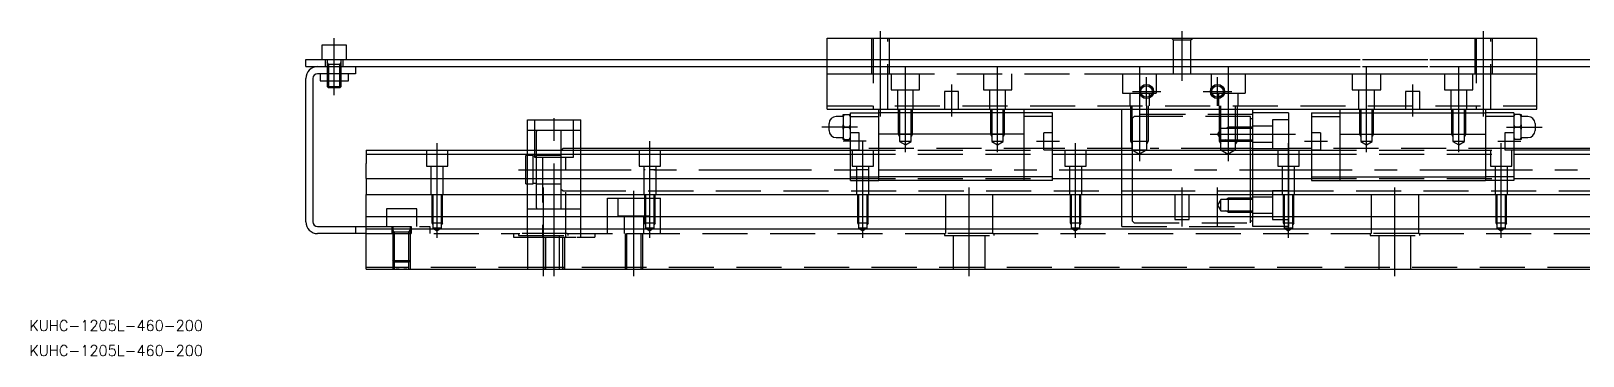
# Model space of a CAD drawing. Extents: x -94 to 657, y -24 to 421.
# Drawn here: x -94.5 to 343, y -24.4 to 67 of the extents above; entities that cross this region are included whole.
import ezdxf

# ---------------------------------------------------------------- set-up
doc = ezdxf.new("R2010")
doc.units = 0
doc.linetypes.add('CENTER', pattern=[50.8, 31.75, -6.35, 6.35, -6.35])
doc.linetypes.add('DASHED', pattern=[19.05, 12.7, -6.35])
doc.layers.get('0').update_dxf_attribs({"linetype": 'CONTINUOUS'})
doc.layers.add('CENTER', color=1, linetype='CENTER')
doc.styles.get("Standard").update_dxf_attribs({"font": 'txt.shx', "height": 3, "bigfont": 'bigfont.shx'})

msp = doc.modelspace()

# ---------------------------------------------------------------- linework, layer by layer
at = {"color": 7, "linetype": 'CONTINUOUS'}
for p, q in [((-12.5, 63), (-12.5, 59)), ((-5.5, 63), (-12.5, 63)), ((-5.5, 59), (-5.5, 63)), ((130, 65), (330, 65)), ((130, 45), (130, 65)), ((330, 45), (330, 65)), ((-17, 59), (-14, 59)), ((-17, 57), (-17, 59)), ((-17, 57), (-14, 57)), ((-14, 59), (130, 59)), ((-14, 57), (-13.67, 57)), ((-13.67, 57), (-6, 57)), ((-13.67, 57), (-6, 57)), ((-6, 57), (130, 57)), ((-3, 57), (-3, 55)), ((330, 59), (474, 59)), ((330, 57), (466, 57)), ((-17, 13.33), (-17, 53.67)), ((-15, 53.67), (-15, 13.33)), ((-6, 55), (-13.67, 55)), ((-13, 55), (-13, 53)), ((-13, 53), (-5, 53)), ((-11, 53), (-11, 51.38)), ((-7, 51.38), (-7, 53)), ((-3, 55), (-6, 55)), ((-5, 53), (-5, 55)), ((-11, 51.38), (-7, 51.38)), ((-10.62, 51), (-11, 51.38)), ((-7.38, 51), (-10.62, 51)), ((-7.38, 51), (-7, 51.38)), ((130, 45), (330, 45)), ((136.5, 43.01), (136.5, 44)), ((136.5, 44), (144.5, 44)), ((144.5, 44.01), (144.5, 45)), ((144.5, 38), (144.5, 44.01)), ((185.5, 44.01), (144.5, 44.01)), ((185.5, 44.01), (185.5, 45)), ((185.5, 38), (185.5, 44.01)), ((193.5, 44), (185.5, 44)), ((193.5, 43.01), (193.5, 44)), ((213, 33.5), (213, 45)), ((250, 33.5), (250, 45)), ((259.5, 44), (250, 44)), ((260, 44), (250, 44)), ((260, 44), (260, 38.9)), ((266.5, 44), (266.5, 43.01)), ((266.5, 44), (274.5, 44)), ((274.5, 45), (274.5, 44.01)), ((274.5, 44.01), (274.5, 38)), ((274.5, 44.01), (315.5, 44.01)), ((315.5, 45), (315.5, 44.01)), ((315.5, 44.01), (315.5, 38)), ((323.5, 44), (315.5, 44)), ((323.5, 44), (323.5, 43.01)), ((45.5, 33.5), (45.5, 42)), ((45.5, 42), (60.5, 42)), ((60.5, 33.5), (60.5, 42)), ((130.5, 40), (130.5, 40.97)), ((130.5, 39.03), (130.5, 40)), ((134.43, 42.97), (132.5, 42.97)), ((134.43, 42.9), (134.43, 43.49)), ((134.43, 43.49), (134.72, 43.49)), ((134.72, 43.49), (134.43, 42.9)), ((134.43, 42.9), (134.43, 40.59)), ((134.43, 40.59), (134.72, 40)), ((134.43, 39.41), (134.43, 40.59)), ((134.72, 40), (134.43, 39.41)), ((134.43, 39.41), (134.43, 37.1)), ((134.72, 43.49), (136.19, 43.49)), ((134.72, 40), (136.19, 40)), ((136.19, 43.49), (136.5, 43.49)), ((136.45, 42.97), (136.19, 43.49)), ((136.19, 40), (136.5, 40.64)), ((136.5, 39.36), (136.19, 40)), ((136.5, 42.85), (136.45, 42.97)), ((136.5, 43.01), (144.5, 43.01)), ((136.5, 26), (136.5, 43.01)), ((193.5, 43.01), (185.5, 43.01)), ((193.5, 26), (193.5, 43.01)), ((266.5, 43.01), (266.5, 26)), ((266.5, 43.01), (274.5, 43.01)), ((323.5, 43.01), (315.5, 43.01)), ((323.5, 43.49), (323.81, 43.49)), ((323.5, 43.01), (323.5, 26)), ((323.55, 42.97), (323.5, 42.85)), ((323.5, 40.64), (323.81, 40)), ((323.81, 40), (323.5, 39.36)), ((323.81, 43.49), (323.55, 42.97)), ((325.28, 43.49), (323.81, 43.49)), ((325.28, 40), (323.81, 40)), ((325.28, 43.49), (325.57, 43.49)), ((325.57, 42.9), (325.28, 43.49)), ((325.28, 40), (325.57, 40.59)), ((325.57, 39.41), (325.28, 40)), ((325.57, 43.49), (325.57, 42.9)), ((327.5, 42.97), (325.57, 42.97)), ((325.57, 40.59), (325.57, 42.9)), ((325.57, 40.59), (325.57, 39.41)), ((325.57, 37.1), (325.57, 39.41)), ((329.5, 40.97), (329.5, 39.03)), ((132.5, 37.03), (134.43, 37.03)), ((134.43, 36.5), (134.43, 37.1)), ((134.43, 37.1), (134.72, 36.5)), ((134.72, 36.5), (134.43, 36.5)), ((134.72, 36.5), (136.19, 36.5)), ((136.19, 36.5), (136.5, 37.15)), ((136.5, 36.5), (136.19, 36.5)), ((144.5, 26), (144.5, 38)), ((185.5, 38), (144.5, 38)), ((185.5, 26), (185.5, 38)), ((260, 38.9), (260, 38)), ((260, 38), (260, 33.5)), ((274.5, 38), (274.5, 26)), ((274.5, 38), (315.5, 38)), ((315.5, 38), (315.5, 26)), ((323.5, 37.15), (323.81, 36.5)), ((323.81, 36.5), (323.5, 36.5)), ((325.28, 36.5), (323.81, 36.5)), ((325.28, 36.5), (325.57, 37.1)), ((325.57, 36.5), (325.28, 36.5)), ((325.57, 37.1), (325.57, 36.5)), ((325.57, 37.03), (327.5, 37.03)), ((0, 33.5), (0, 32.38)), ((0, 33.5), (136.5, 33.5)), ((0, 32.38), (0, 31.09)), ((0, 32.38), (136.5, 32.38)), ((0, 31.09), (0, 29.72)), ((136.5, 34), (60.5, 34)), ((193.5, 33.5), (266.5, 33.5)), ((193.5, 32.38), (266.5, 32.38)), ((266.5, 34), (260, 34)), ((405, 34), (323.5, 34)), ((460, 33.5), (323.5, 33.5)), ((323.5, 32.38), (460, 32.38)), ((0, 25.5), (0, 29.72)), ((0, 25.5), (0, 21)), ((0, 25.5), (136.5, 25.5)), ((136.5, 25), (136.5, 26)), ((136.5, 26), (144.5, 26)), ((136.5, 25), (144.5, 25)), ((144.5, 25), (144.5, 26)), ((185.5, 26), (144.5, 26)), ((185.5, 25), (144.5, 25)), ((185.5, 25), (185.5, 26)), ((193.5, 26), (185.5, 26)), ((193.5, 25), (185.5, 25)), ((193.5, 25), (193.5, 26)), ((193.5, 25.5), (266.5, 25.5)), ((266.5, 26), (266.5, 25)), ((266.5, 26), (274.5, 26)), ((266.5, 25), (274.5, 25)), ((274.5, 26), (274.5, 25)), ((274.5, 26), (315.5, 26)), ((274.5, 25), (315.5, 25)), ((315.5, 26), (315.5, 25)), ((323.5, 26), (315.5, 26)), ((323.5, 25), (315.5, 25)), ((323.5, 26), (323.5, 25)), ((323.5, 25.5), (460, 25.5)), ((0, 14.7), (0, 21)), ((0, 21), (460, 21)), ((0, 11.3), (0, 14.7)), ((460, 14.7), (0, 14.7)), ((-13.67, 12), (-6, 12)), ((-6, 10), (-13.67, 10)), ((-6, 12), (-3, 12)), ((-3, 10), (-6, 10)), ((-3, 12), (-3, 10)), ((-3, 12), (0, 12)), ((0, 10), (-3, 10)), ((0, 0), (0, 11.3)), ((460, 11.3), (0, 11.3)), ((0, 0), (460, 0))]:
    msp.add_line(p, q, dxfattribs=at)
at = {"color": 3, "linetype": 'DASHED'}
for p, q in [((142.5, 65), (142.5, 55)), ((142.93, 65), (142.93, 45)), ((147.07, 45), (147.07, 65)), ((147.5, 55), (147.5, 65)), ((227.5, 64.5), (227, 65)), ((227.5, 64.5), (227.5, 55)), ((227.5, 64.5), (232.5, 64.5)), ((232.5, 64.5), (233, 65)), ((232.5, 55), (232.5, 64.5)), ((312.5, 65), (312.5, 55)), ((312.93, 65), (312.93, 45)), ((317.07, 45), (317.07, 65)), ((317.5, 55), (317.5, 65)), ((-11.5, 59), (-11.5, 57)), ((-11, 59), (-11, 57.6)), ((-10.62, 57.6), (-11, 58.26)), ((-7, 57.6), (-11, 57.6)), ((-7, 57.6), (-11, 57.6)), ((-11, 57.6), (-11, 57.59)), ((-11, 57.6), (-11, 57)), ((-11, 57.6), (-11, 57.6)), ((-9, 57.6), (-11, 57.6)), ((-11, 57), (-11, 55)), ((-11, 57), (-11, 55)), ((-10.62, 57.6), (-10.62, 57)), ((-10.62, 57), (-10.62, 55)), ((-7.38, 57.6), (-7, 58.26)), ((-7.38, 57), (-7.38, 57.6)), ((-7.38, 55), (-7.38, 57)), ((-7, 57.6), (-7, 59)), ((-7, 57.59), (-7, 57.6)), ((-7, 57.6), (-7, 57.6)), ((-7, 57), (-7, 57.6)), ((-7, 55), (-7, 57)), ((-7, 55), (-7, 57)), ((-6.5, 57), (-6.5, 59)), ((130, 59), (142.5, 59)), ((130, 57), (142.5, 57)), ((142.5, 59), (147.5, 59)), ((142.5, 57), (147.5, 57)), ((147.5, 59), (312.5, 59)), ((147.5, 57), (312.5, 57)), ((155, 59), (192.5, 59)), ((155, 57), (192.5, 57)), ((192.5, 59), (197.5, 59)), ((192.5, 57), (197.5, 57)), ((197.5, 59), (262.5, 59)), ((197.5, 57), (262.5, 57)), ((262.5, 59), (267.5, 59)), ((262.5, 57), (267.5, 57)), ((267.5, 59), (305, 59)), ((267.5, 57), (305, 57)), ((312.5, 59), (317.5, 59)), ((312.5, 57), (317.5, 57)), ((317.5, 59), (330, 59)), ((317.5, 57), (330, 57)), ((-11, 55), (-11, 53)), ((-11, 55), (-11, 53)), ((-10.62, 55), (-10.62, 53)), ((-7.38, 53), (-7.38, 55)), ((-7, 53), (-7, 55)), ((-7, 53), (-7, 55)), ((130, 55), (142.5, 55)), ((142.5, 55), (147.5, 55)), ((147.5, 55), (202.5, 55)), ((148, 55), (148, 50.5)), ((156, 50.5), (156, 55)), ((174, 55), (174, 50.5)), ((182, 50.5), (182, 55)), ((202.5, 55), (207.5, 55)), ((213.25, 55), (213.25, 49.5)), ((222.75, 55), (222.75, 49.5)), ((238.25, 55), (238.25, 49.5)), ((247.75, 55), (247.75, 49.5)), ((278, 55), (278, 50.5)), ((286, 50.5), (286, 55)), ((304, 55), (304, 50.5)), ((312, 50.5), (312, 55)), ((312.5, 55), (317.5, 55)), ((317.5, 55), (330, 55)), ((148, 50.5), (156, 50.5)), ((149.75, 50.5), (149.75, 45)), ((154.25, 45), (154.25, 50.5)), ((165, 50), (163, 50)), ((163, 50), (163, 45)), ((167, 50), (165, 50)), ((167, 45), (167, 50)), ((174, 50.5), (182, 50.5)), ((175.75, 50.5), (175.75, 45)), ((180.25, 45), (180.25, 50.5)), ((213.25, 49.5), (222.75, 49.5)), ((215.25, 49.5), (215.25, 46)), ((220.75, 49.5), (220.75, 46)), ((238.25, 49.5), (247.75, 49.5)), ((240.25, 49.5), (240.25, 46)), ((245.75, 49.5), (245.75, 46)), ((278, 50.5), (286, 50.5)), ((279.75, 50.5), (279.75, 45)), ((284.25, 45), (284.25, 50.5)), ((295, 50), (293, 50)), ((293, 50), (293, 45)), ((297, 50), (295, 50)), ((297, 45), (297, 50)), ((304, 50.5), (312, 50.5)), ((305.75, 50.5), (305.75, 45)), ((310.25, 45), (310.25, 50.5)), ((130, 46), (330, 46)), ((150, 45), (150, 40.85)), ((150, 45), (150, 40.85)), ((150.38, 45), (150.38, 40.5)), ((153.62, 40.5), (153.62, 45)), ((154, 40.85), (154, 45)), ((154, 40.85), (154, 45)), ((176, 45), (176, 40.85)), ((176, 45), (176, 40.85)), ((176.38, 45), (176.38, 40.5)), ((179.62, 40.5), (179.62, 45)), ((180, 40.85), (180, 45)), ((180, 40.85), (180, 45)), ((215.5, 46), (215.5, 36)), ((215.93, 33.6), (215.93, 46)), ((220.07, 33.6), (220.07, 46)), ((220.5, 46), (220.5, 36)), ((240.5, 46), (240.5, 36)), ((240.93, 33.6), (240.93, 46)), ((245.07, 33.6), (245.07, 46)), ((245.5, 46), (245.5, 36)), ((280, 45), (280, 40.85)), ((280, 45), (280, 40.85)), ((280.38, 45), (280.38, 40.5)), ((283.62, 40.5), (283.62, 45)), ((284, 40.85), (284, 45)), ((284, 40.85), (284, 45)), ((306, 45), (306, 40.85)), ((306, 45), (306, 40.85)), ((306.38, 45), (306.38, 40.5)), ((309.62, 40.5), (309.62, 45)), ((310, 40.85), (310, 45)), ((310, 40.85), (310, 45)), ((47.5, 42), (47.5, 31.5)), ((58.5, 31.5), (58.5, 42)), ((150, 40.85), (150, 38)), ((150.38, 40.5), (150.38, 35.9)), ((153.62, 35.9), (153.62, 40.5)), ((154, 38), (154, 40.85)), ((176, 40.85), (176, 38)), ((176.38, 40.5), (176.38, 35.9)), ((179.62, 35.9), (179.62, 40.5)), ((180, 38), (180, 40.85)), ((250, 43.5), (213, 43.5)), ((216.5, 43), (216, 42.5)), ((216, 38), (216, 42.5)), ((217.5, 43), (216.5, 43)), ((220.5, 43), (217.5, 43)), ((249.32, 43), (220.5, 43)), ((240.9, 39.62), (239.96, 38)), ((240.9, 36.38), (240.9, 39.62)), ((245.5, 39.62), (240.9, 39.62)), ((243, 40), (242.34, 39.62)), ((245.85, 40), (243, 40)), ((250, 39.62), (245.5, 39.62)), ((250, 40), (245.85, 40)), ((250, 40), (245.85, 40)), ((249.32, 36), (249.32, 43)), ((249.32, 42.4), (250, 42.4)), ((255.5, 40.25), (250, 40.25)), ((255.5, 42), (255.5, 34)), ((260, 42), (255.5, 42)), ((280, 40.85), (280, 38)), ((280.38, 40.5), (280.38, 35.9)), ((283.62, 35.9), (283.62, 40.5)), ((284, 38), (284, 40.85)), ((306, 40.85), (306, 38)), ((306.38, 40.5), (306.38, 35.9)), ((309.62, 35.9), (309.62, 40.5)), ((310, 38), (310, 40.85)), ((48.3, 39), (45.5, 39)), ((48, 38.41), (48, 38.7)), ((48, 33.5), (48, 38.41)), ((54.7, 39), (48.3, 39)), ((60.5, 39), (54.7, 39)), ((55, 38.41), (55, 38.7)), ((55, 33.5), (55, 38.41)), ((139, 38.4), (136.5, 38.4)), ((139, 36), (139, 38.4)), ((139, 33.6), (139, 36)), ((150, 38), (154, 38)), ((150, 38), (150.38, 37.34)), ((153.62, 35.9), (150.38, 35.9)), ((150.38, 35.9), (152, 34.96)), ((152, 34.96), (153.62, 35.9)), ((154, 38), (153.62, 37.34)), ((176, 38), (180, 38)), ((176, 38), (176.38, 37.34)), ((179.62, 35.9), (176.38, 35.9)), ((176.38, 35.9), (178, 34.96)), ((178, 34.96), (179.62, 35.9)), ((180, 38), (179.62, 37.34)), ((191, 36), (191, 38.4)), ((193.5, 38.4), (191, 38.4)), ((191, 33.6), (191, 36)), ((215.5, 36), (220.5, 36)), ((215.5, 36), (215.93, 35.25)), ((216, 36), (216, 38)), ((216, 33.5), (216, 36)), ((220.5, 36), (220.07, 35.25)), ((239.96, 38), (240.9, 36.38)), ((240.5, 36), (242.5, 36)), ((240.5, 36), (245.5, 36)), ((240.5, 36), (240.93, 35.25)), ((240.9, 36.38), (245.5, 36.38)), ((243, 36), (242.34, 36.38)), ((242.5, 36), (245.5, 36)), ((243, 36), (245.85, 36)), ((245.5, 36), (245.07, 35.25)), ((245.5, 36.38), (250, 36.38)), ((245.85, 36), (250, 36)), ((245.85, 36), (250, 36)), ((249.32, 33.5), (249.32, 36)), ((250, 33.5), (250, 38)), ((250, 35.75), (255.5, 35.75)), ((269, 38.4), (266.5, 38.4)), ((269, 38.4), (269, 33.6)), ((280, 38), (284, 38)), ((280, 38), (284, 38)), ((280, 38), (280.38, 37.34)), ((283.62, 35.9), (280.38, 35.9)), ((280.38, 35.9), (282, 34.96)), ((282, 34.96), (283.62, 35.9)), ((284, 38), (283.62, 37.34)), ((306, 38), (310, 38)), ((306, 38), (310, 38)), ((306, 38), (306.38, 37.34)), ((309.62, 35.9), (306.38, 35.9)), ((306.38, 35.9), (308, 34.96)), ((308, 34.96), (309.62, 35.9)), ((310, 38), (309.62, 37.34)), ((323.5, 38.4), (321, 38.4)), ((321, 38.4), (321, 33.6)), ((17, 33.5), (17, 29)), ((23, 29), (23, 33.5)), ((45, 24), (45, 32)), ((47.1, 32), (45, 32)), ((45.5, 21), (45.5, 33.5)), ((47.1, 24), (47.1, 32)), ((48, 31.8), (47.1, 31.8)), ((47.5, 31.5), (58.5, 31.5)), ((48, 21), (48, 33.5)), ((48.3, 32), (48, 32)), ((54.7, 32), (48.3, 32)), ((49.75, 31.5), (49.75, 9)), ((54.8, 32), (54.7, 32)), ((55.5, 34), (55, 33.5)), ((55, 21), (55, 33.5)), ((60.5, 34), (55.5, 34)), ((56.25, 9), (56.25, 31.5)), ((60.5, 21), (60.5, 33.5)), ((77, 33.5), (77, 29)), ((83, 29), (83, 33.5)), ((192.5, 34), (136.5, 34)), ((136.5, 33.6), (139, 33.6)), ((136.5, 33.5), (193.5, 33.5)), ((136.5, 32.38), (193.5, 32.38)), ((137, 33.5), (137, 29)), ((143, 29), (143, 33.5)), ((193.5, 34), (183.25, 34)), ((191, 33.6), (193.5, 33.6)), ((216, 34), (193.5, 34)), ((197, 33.5), (197, 29)), ((203, 29), (203, 33.5)), ((213, 25), (213, 33.5)), ((213, 29), (213, 33.5)), ((215.93, 33.6), (218, 32.41)), ((215.93, 33.6), (220.07, 33.6)), ((216, 25), (216, 33.5)), ((220.07, 33.6), (218, 32.41)), ((242.5, 34), (221, 34)), ((240.93, 33.6), (243, 32.41)), ((240.93, 33.6), (245.07, 33.6)), ((249.32, 34), (242.5, 34)), ((245.07, 33.6), (243, 32.41)), ((250, 34), (249.32, 34)), ((249.32, 25), (249.32, 33.5)), ((250, 34), (260, 34)), ((250, 25), (250, 33.5)), ((257, 33.5), (257, 29)), ((260, 33.5), (260, 21)), ((263, 29), (263, 33.5)), ((323.5, 34), (266.5, 34)), ((266.5, 33.6), (269, 33.6)), ((266.5, 33.5), (323.5, 33.5)), ((266.5, 32.38), (323.5, 32.38)), ((317, 33.5), (317, 29)), ((321, 33.6), (323.5, 33.6)), ((323, 29), (323, 33.5)), ((17, 29), (23, 29)), ((18.25, 29), (18.25, 21)), ((21.75, 21), (21.75, 29)), ((77, 29), (83, 29)), ((78.25, 29), (78.25, 21)), ((78.62, 28), (78.5, 28)), ((78.5, 28), (78.5, 27.99)), ((78.5, 28), (78.5, 28)), ((81.38, 28), (80, 28)), ((81.5, 28), (81.38, 28)), ((81.5, 27.99), (81.5, 28)), ((81.5, 28), (81.5, 28)), ((81.75, 21), (81.75, 29)), ((137, 29), (143, 29)), ((138.25, 29), (138.25, 21)), ((140, 28), (138.5, 28)), ((138.62, 28), (138.5, 28)), ((138.5, 28), (138.5, 27.99)), ((138.5, 28), (138.5, 28)), ((140, 28), (138.62, 28)), ((141.5, 28), (140, 28)), ((141.38, 28), (140, 28)), ((141.5, 28), (141.38, 28)), ((141.5, 27.99), (141.5, 28)), ((141.5, 28), (141.5, 28)), ((141.75, 21), (141.75, 29)), ((197, 29), (203, 29)), ((198.25, 29), (198.25, 21)), ((201.75, 21), (201.75, 29)), ((257, 29), (263, 29)), ((258.25, 29), (258.25, 21)), ((261.75, 21), (261.75, 29)), ((317, 29), (323, 29)), ((318.25, 29), (318.25, 21)), ((321.75, 21), (321.75, 29)), ((45, 24), (47.1, 24)), ((47.1, 24.2), (48, 24.2)), ((48, 24), (48.3, 24)), ((48.3, 24), (54.7, 24)), ((54.7, 24), (54.8, 24)), ((55, 22.5), (55.5, 22)), ((55.5, 22), (60.5, 22)), ((60.5, 22), (213, 22)), ((136.5, 25.5), (193.5, 25.5)), ((213, 21), (213, 25)), ((213, 22), (216, 22)), ((216, 21), (216, 25)), ((216, 22), (221, 22)), ((221, 22), (249.32, 22)), ((249.32, 21), (249.32, 25)), ((249.32, 22), (250, 22)), ((250, 21), (250, 25)), ((250, 22), (255, 22)), ((255, 22), (255.6, 22)), ((260, 22), (255.5, 22)), ((255.5, 22), (255.5, 14)), ((255.5, 22), (260, 22)), ((260, 22), (405, 22)), ((266.5, 25.5), (323.5, 25.5)), ((18.5, 21), (18.5, 15.25)), ((18.5, 21), (18.5, 15.25)), ((18.77, 21), (18.77, 15)), ((21.23, 15), (21.23, 21)), ((21.5, 15.25), (21.5, 21)), ((21.5, 15.25), (21.5, 21)), ((45.5, 14.7), (45.5, 21)), ((48, 17.3), (48, 21)), ((55, 17.3), (55, 21)), ((60.5, 14.7), (60.5, 21)), ((68, 14.7), (68, 20)), ((68, 20), (78.5, 20)), ((71, 20), (71, 15)), ((78.5, 21), (78.5, 15.25)), ((78.5, 21), (78.5, 15.25)), ((78.5, 20), (81.5, 20)), ((78.77, 21), (78.77, 15)), ((80, 15), (80, 20)), ((81.23, 15), (81.23, 21)), ((81.5, 15.25), (81.5, 21)), ((81.5, 15.25), (81.5, 21)), ((81.5, 20), (83, 20)), ((83, 14.7), (83, 20)), ((138.5, 21), (138.5, 15.25)), ((138.5, 21), (138.5, 15.25)), ((138.75, 21), (141.25, 21)), ((138.77, 21), (138.77, 15)), ((141.23, 15), (141.23, 21)), ((141.5, 15.25), (141.5, 21)), ((141.5, 15.25), (141.5, 21)), ((163.29, 21), (163.29, 10)), ((176.71, 10), (176.71, 21)), ((198.5, 21), (198.5, 15.25)), ((198.5, 21), (198.5, 15.25)), ((198.77, 21), (198.77, 15)), ((201.23, 15), (201.23, 21)), ((201.5, 15.25), (201.5, 21)), ((201.5, 15.25), (201.5, 21)), ((213, 17), (213, 21)), ((216, 14.7), (216, 21)), ((228, 21), (228, 14)), ((232, 14), (232, 21)), ((240.9, 19.62), (239.96, 18)), ((239.96, 18), (240.9, 16.38)), ((245.5, 19.62), (240.9, 19.62)), ((240.9, 16.38), (240.9, 19.62)), ((243, 20), (242.34, 19.62)), ((245.85, 20), (243, 20)), ((243, 20), (243, 16)), ((250, 19.62), (245.5, 19.62)), ((250, 20), (245.85, 20)), ((250, 20), (245.85, 20)), ((249.32, 20), (249.32, 21)), ((249.32, 16), (249.32, 20)), ((250, 17), (250, 21)), ((255.5, 20.25), (250, 20.25)), ((258.5, 21), (258.5, 15.25)), ((258.5, 21), (258.5, 15.25)), ((258.77, 21), (258.77, 15)), ((260, 21), (260, 17.1)), ((261.23, 15), (261.23, 21)), ((261.5, 15.25), (261.5, 21)), ((261.5, 15.25), (261.5, 21)), ((283.29, 21), (283.29, 10)), ((296.71, 10), (296.71, 21)), ((318.5, 21), (318.5, 15.25)), ((318.5, 21), (318.5, 15.25)), ((318.77, 21), (318.77, 15)), ((321.23, 15), (321.23, 21)), ((321.5, 15.25), (321.5, 21)), ((321.5, 15.25), (321.5, 21)), ((14.25, 17), (5.75, 17)), ((5.75, 17), (5.75, 14.7)), ((5.75, 14.7), (5.75, 12)), ((14.25, 14.7), (14.25, 17)), ((14.25, 12), (14.25, 14.7)), ((18.5, 15.25), (18.5, 14.7)), ((18.5, 14.7), (18.5, 13)), ((18.77, 15), (18.77, 13)), ((21.23, 13), (21.23, 15)), ((21.5, 14.7), (21.5, 15.25)), ((21.5, 13), (21.5, 14.7)), ((45.5, 17), (48.3, 17)), ((45.5, 11.3), (45.5, 14.7)), ((48.3, 17), (54.7, 17)), ((54.7, 17), (60.5, 17)), ((60.5, 11.3), (60.5, 14.7)), ((68, 11.3), (68, 14.7)), ((71, 15), (80, 15)), ((72.75, 15), (72.75, 10)), ((78.25, 10), (78.25, 15)), ((78.5, 15.25), (78.5, 14.7)), ((78.5, 14.7), (78.5, 13)), ((78.77, 15), (78.77, 13)), ((81.23, 13), (81.23, 15)), ((81.5, 14.7), (81.5, 15.25)), ((81.5, 13), (81.5, 14.7)), ((83, 11.3), (83, 14.7)), ((138.5, 15.25), (138.5, 14.7)), ((138.5, 14.7), (138.5, 13)), ((138.77, 15), (138.77, 13)), ((141.23, 13), (141.23, 15)), ((141.5, 14.7), (141.5, 15.25)), ((141.5, 13), (141.5, 14.7)), ((198.5, 15.25), (198.5, 14.7)), ((198.5, 14.7), (198.5, 13)), ((198.77, 15), (198.77, 13)), ((201.23, 13), (201.23, 15)), ((201.5, 14.7), (201.5, 15.25)), ((201.5, 13), (201.5, 14.7)), ((213, 14.7), (213, 17)), ((213, 12), (213, 14.7)), ((216, 13.5), (216, 14.7)), ((216, 13.5), (216.5, 13)), ((228, 14), (232, 14)), ((240.9, 16.38), (245.5, 16.38)), ((243, 16), (242.34, 16.38)), ((243, 16), (245.85, 16)), ((245.5, 16.38), (250, 16.38)), ((245.85, 16), (250, 16)), ((245.85, 16), (250, 16)), ((249.32, 14.7), (249.32, 16)), ((249.32, 14.72), (250, 14.72)), ((249.32, 13), (249.32, 14.7)), ((249.32, 13.6), (250, 13.6)), ((250, 14.7), (250, 17)), ((250, 15.75), (255.5, 15.75)), ((250, 12), (250, 14.7)), ((255.5, 14), (260, 14)), ((258.5, 15.25), (258.5, 14.7)), ((258.5, 14.7), (258.5, 13)), ((258.77, 15), (258.77, 13)), ((260, 17.1), (260, 14.7)), ((260, 14.7), (260, 13)), ((261.23, 13), (261.23, 15)), ((261.5, 14.7), (261.5, 15.25)), ((261.5, 13), (261.5, 14.7)), ((318.5, 15.25), (318.5, 14.7)), ((318.5, 14.7), (318.5, 13)), ((318.77, 15), (318.77, 13)), ((321.23, 13), (321.23, 15)), ((321.5, 14.7), (321.5, 15.25)), ((321.5, 13), (321.5, 14.7)), ((0, 12), (15, 12)), ((0, 10), (43.29, 10)), ((7.25, 12), (7.25, 10)), ((7.5, 12), (7.5, 11.3)), ((7.5, 11.3), (7.5, 10.39)), ((7.93, 10.4), (7.5, 11.15)), ((12.5, 10.4), (7.5, 10.4)), ((10, 10.4), (7.5, 10.4)), ((7.9, 10.4), (7.5, 10.4)), ((7.5, 10.4), (7.5, 10)), ((7.5, 10), (7.5, 2.4)), ((12.1, 10.4), (7.9, 10.4)), ((7.93, 10.4), (7.93, 10)), ((7.93, 10), (7.93, 2)), ((12.07, 10.4), (12.5, 11.15)), ((12.07, 10), (12.07, 10.4)), ((12.07, 2), (12.07, 10)), ((12.5, 10.4), (12.1, 10.4)), ((12.5, 11.3), (12.5, 12)), ((12.5, 10.4), (12.5, 11.3)), ((12.5, 10.39), (12.5, 10.4)), ((12.5, 10), (12.5, 10.4)), ((12.5, 10.4), (12.5, 10.4)), ((12.5, 2.4), (12.5, 10)), ((12.75, 10), (12.75, 12)), ((15, 12), (18, 12)), ((18, 12), (18, 11.3)), ((18, 11.3), (18, 10)), ((18.5, 13), (21.5, 13)), ((18.5, 13), (18.77, 12.53)), ((18.77, 13), (18.77, 11.5)), ((21.23, 11.5), (18.77, 11.5)), ((18.77, 11.5), (20, 10.79)), ((18.77, 11.5), (21.23, 11.5)), ((21.23, 11.5), (20, 10.79)), ((21.23, 11.5), (21.23, 13)), ((21.5, 13), (21.23, 12.53)), ((41.5, 10), (41.5, 9)), ((41.5, 9), (46.5, 9)), ((43, 10), (43, 9.5)), ((43, 9.5), (57, 9.5)), ((56.71, 10), (43.29, 10)), ((45.5, 10), (45.5, 11.3)), ((45.5, 9.5), (45.5, 10)), ((45.5, 9.5), (45.5, 0)), ((46.5, 9), (59.5, 9)), ((50, 9), (50, 2)), ((50, 9), (50, 2)), ((50.5, 9), (55.5, 9)), ((50.54, 9), (50.54, 1.5)), ((54.5, 0), (54.5, 9.5)), ((55.46, 1.5), (55.46, 9)), ((56, 2), (56, 9)), ((56, 2), (56, 9)), ((56.71, 10), (163.29, 10)), ((57, 9.5), (57, 10)), ((59.5, 9), (64.5, 9)), ((60.5, 9), (60.5, 11.3)), ((64.5, 10), (64.5, 9)), ((68, 10), (68, 11.3)), ((73, 10), (73, 0)), ((73.4, 10), (77.6, 10)), ((73.4, 10), (77.6, 10)), ((73.43, 10), (73.43, 0)), ((77.57, 0), (77.57, 10)), ((78, 0), (78, 10)), ((78.5, 13), (81.5, 13)), ((78.5, 13), (78.77, 12.53)), ((78.77, 13), (78.77, 11.5)), ((81.23, 11.5), (78.77, 11.5)), ((78.77, 11.5), (80, 10.79)), ((81.23, 11.5), (80, 10.79)), ((81.23, 11.5), (81.23, 13)), ((81.5, 13), (81.23, 12.53)), ((83, 10), (83, 11.3)), ((138.5, 13), (141.5, 13)), ((138.5, 13), (138.77, 12.53)), ((138.77, 13), (138.77, 11.5)), ((141.23, 11.5), (138.77, 11.5)), ((138.77, 11.5), (140, 10.79)), ((141.23, 11.5), (140, 10.79)), ((141.23, 11.5), (141.23, 13)), ((141.5, 13), (141.23, 12.53)), ((163, 10), (163, 9.5)), ((163, 9.5), (177, 9.5)), ((176.71, 10), (163.29, 10)), ((165.5, 9.5), (165.5, 0)), ((174.5, 0), (174.5, 9.5)), ((176.71, 10), (283.29, 10)), ((177, 9.5), (177, 10)), ((198.5, 13), (198.77, 12.53)), ((198.5, 13), (201.5, 13)), ((198.77, 13), (198.77, 11.5)), ((198.77, 11.5), (200, 10.79)), ((201.23, 11.5), (198.77, 11.5)), ((201.23, 11.5), (200, 10.79)), ((201.23, 11.5), (201.23, 13)), ((201.5, 13), (201.23, 12.53)), ((213, 12), (250, 12)), ((216.5, 13), (249.32, 13)), ((260, 12), (250, 12)), ((258.5, 13), (258.77, 12.53)), ((258.5, 13), (261.5, 13)), ((258.77, 13), (258.77, 11.5)), ((261.23, 11.5), (258.77, 11.5)), ((258.77, 11.5), (260, 10.79)), ((260, 13), (260, 12)), ((261.23, 11.5), (260, 10.79)), ((261.23, 11.5), (261.23, 13)), ((261.5, 13), (261.23, 12.53)), ((283, 10), (283, 9.5)), ((283, 9.5), (297, 9.5)), ((296.71, 10), (283.29, 10)), ((285.5, 9.5), (285.5, 0)), ((294.5, 0), (294.5, 9.5)), ((296.71, 10), (403.29, 10)), ((297, 9.5), (297, 10)), ((318.5, 13), (321.5, 13)), ((318.5, 13), (318.77, 12.53)), ((318.77, 13), (318.77, 11.5)), ((321.23, 11.5), (318.77, 11.5)), ((318.77, 11.5), (320, 10.79)), ((321.23, 11.5), (320, 10.79)), ((321.23, 11.5), (321.23, 13)), ((321.5, 13), (321.23, 12.53)), ((8.5, 0.5), (0, 0.5)), ((7.5, 2.43), (12.5, 2.43)), ((7.93, 2), (7.5, 2.43)), ((7.5, 2.4), (7.5, 0)), ((12.07, 2), (7.93, 2)), ((7.93, 2), (7.93, 0)), ((9.36, 0.5), (8.5, 0.5)), ((8.5, 0.5), (9.36, 0.5)), ((10.64, 0.5), (9.36, 0.5)), ((11.5, 0.5), (10.64, 0.5)), ((10.64, 0.5), (11.5, 0.5)), ((50, 0.5), (11.5, 0.5)), ((12.07, 2), (12.5, 2.43)), ((12.07, 0), (12.07, 2)), ((12.5, 0), (12.5, 2.4)), ((50, 2), (50, 0)), ((50.5, 0.5), (50, 0.5)), ((50, 0.5), (50.5, 0.5)), ((55.5, 0.5), (50.5, 0.5)), ((50.54, 1.5), (50.54, 0)), ((55.46, 0), (55.46, 1.5)), ((56, 0.5), (55.5, 0.5)), ((55.5, 0.5), (56, 0.5)), ((56, 0), (56, 2)), ((73.5, 0.5), (56, 0.5)), ((73, 0.5), (73.5, 0.5)), ((74.03, 0.5), (73.5, 0.5)), ((76.97, 0.5), (74.03, 0.5)), ((77.5, 0.5), (76.97, 0.5)), ((77.5, 0.5), (78, 0.5)), ((460, 0.5), (77.5, 0.5))]:
    msp.add_line(p, q, dxfattribs=at)
at = {"color": 3, "linetype": 'CONTINUOUS'}
for p, q in [((-10.62, 53), (-10.62, 51)), ((-7.38, 51), (-7.38, 53)), ((207.5, 55), (312.5, 55))]:
    msp.add_line(p, q, dxfattribs=at)
for centre in [(220, 50), (240, 50)]:
    msp.add_circle(centre, 2, dxfattribs=at)
at = {"color": 7, "linetype": 'CONTINUOUS'}
for centre in [(220, 50), (240, 50)]:
    msp.add_circle(centre, 1.62, dxfattribs=at)
for centre, radius, start, end in [((-13.67, 53.67), 3.33, 90, 180), ((-13.67, 53.67), 1.33, 90, 180), ((132.5, 40.97), 2, 90, 180), ((327.5, 40.97), 2, 0, 90), ((132.5, 39.03), 2, 180, 270), ((327.5, 39.03), 2, 270, 360), ((-13.67, 13.33), 3.33, 180, 270), ((-13.67, 13.33), 1.33, 180, 270)]:
    msp.add_arc(centre, radius, start, end, dxfattribs=at)
at = {"color": 3, "linetype": 'DASHED'}
for centre, radius, start, end in [((48.3, 38.7), 0.3, 90, 180), ((54.7, 38.7), 0.3, 360, 90), ((54.8, 32.2), 0.2, 270, 0), ((54.8, 23.8), 0.2, 0, 90), ((48.3, 17.3), 0.3, 180, 270), ((54.7, 17.3), 0.3, 270, 0)]:
    msp.add_arc(centre, radius, start, end, dxfattribs=at)
at = {"layer": 'CENTER', "color": 1, "linetype": 'CENTER'}
for p, q in [((145, 43), (145, 67)), ((230, 53), (230, 67)), ((315, 43), (315, 67)), ((-9, 49), (-9, 65)), ((152, 32.96), (152, 57)), ((178, 32.96), (178, 57)), ((218, 57), (218, 30.41)), ((243, 57), (243, 30.41)), ((282, 32.96), (282, 57)), ((308, 32.96), (308, 57)), ((220, 46), (220, 54)), ((240, 46), (240, 54)), ((165, 52), (165, 43)), ((216, 50), (224, 50)), ((236, 50), (244, 50)), ((295, 52), (295, 43)), ((53, -2), (53, 44)), ((138.5, 40), (128.5, 40)), ((321.5, 40), (331.5, 40)), ((20, 8.79), (20, 35.5)), ((80, 8.79), (80, 36)), ((141, 36), (134.5, 36)), ((140, 8.79), (140, 36)), ((189, 36), (195.5, 36)), ((200, 8.79), (200, 35.5)), ((237.96, 38), (262, 38)), ((260, 8.79), (260, 35.5)), ((264.5, 36), (271, 36)), ((319, 36), (325.5, 36)), ((320, 8.79), (320, 35.5)), ((43, 28), (499, 28)), ((50, -2), (50, 23)), ((75.5, -2), (75.5, 22)), ((170, -2), (170, 23)), ((230, 12), (230, 23)), ((240, 12), (240, 23)), ((290, -2), (290, 23))]:
    msp.add_line(p, q, dxfattribs=at)

# ---------------------------------------------------------------- texts
at = {"color": 7, "linetype": 'CONTINUOUS'}
for p in [(-94.97, -17.38), (-94.97, -24.41)]:
    msp.add_text('KUHC-1205L-460-200', height=3, dxfattribs=at).set_placement(p)

doc.saveas('drawing.dxf')
